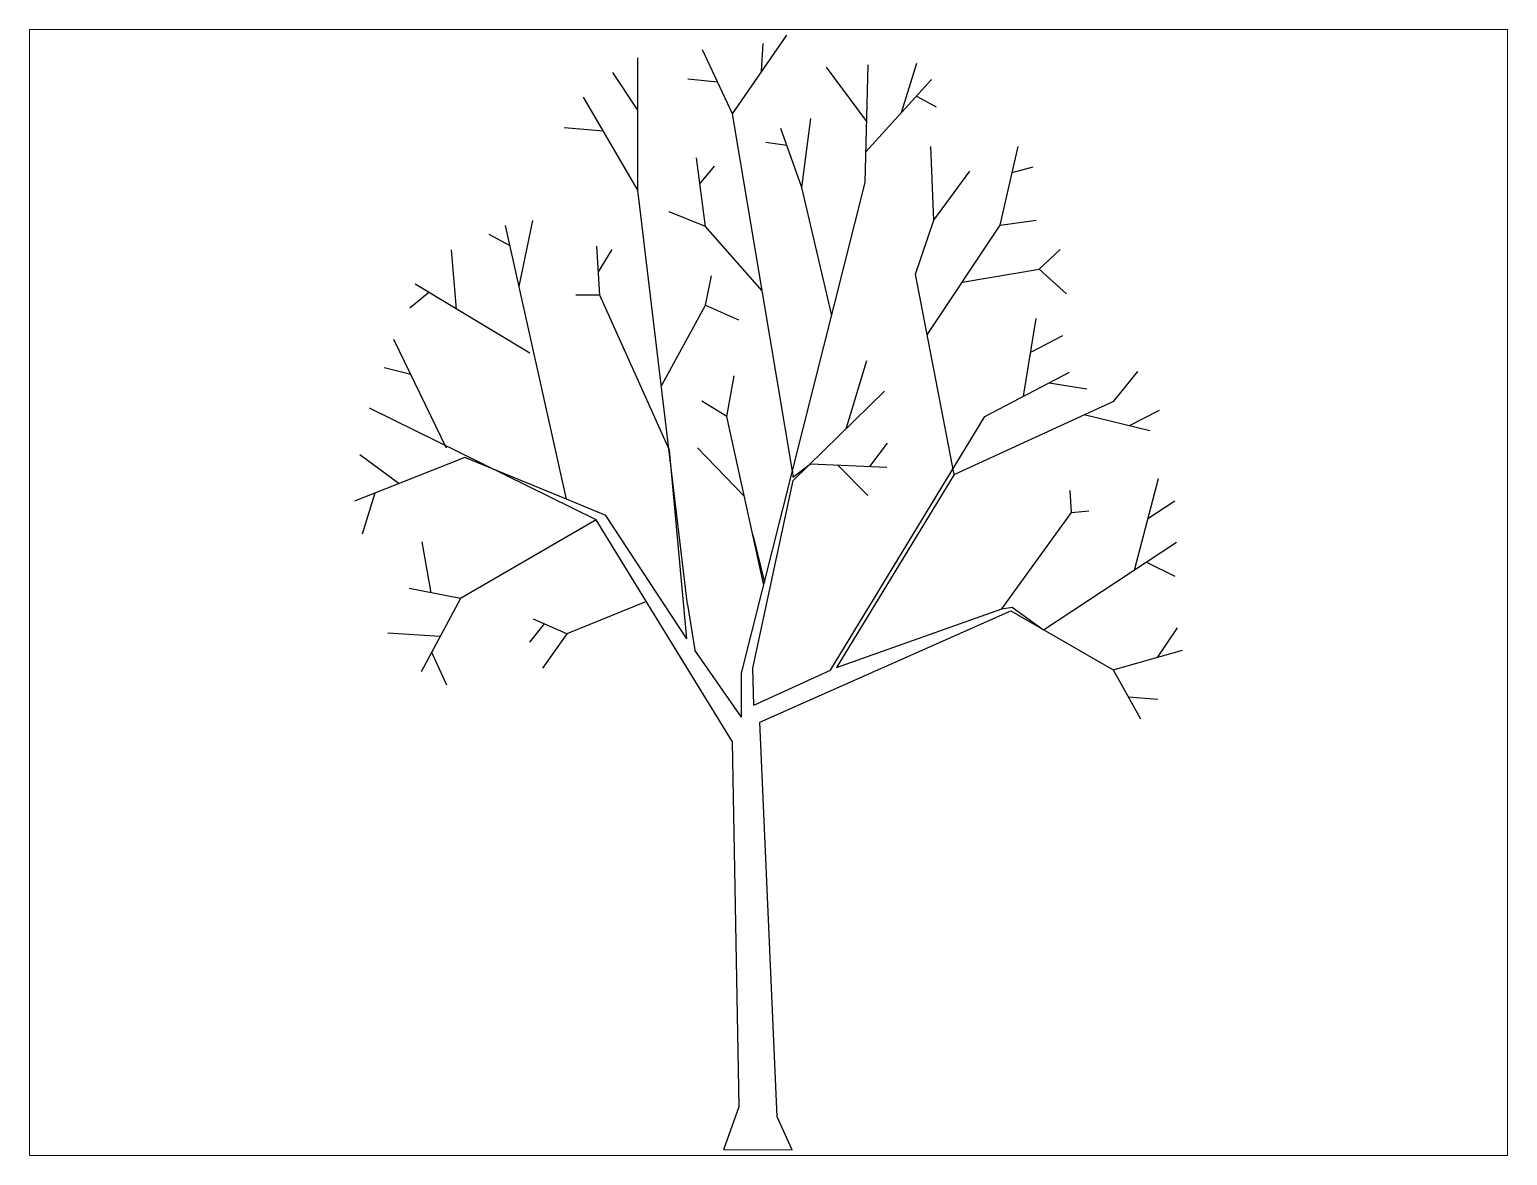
# Paper-space layout 'Layout1' of a CAD drawing. Header units: millimetres. Extents: x 1.05 to 9.45, y 0.8 to 7.2.
# The model-space entities are those that its viewports show. They can reach past a viewport. Long polylines and large blocks are cut down to what shows.
import ezdxf

# ---------------------------------------------------------------- set-up
doc = ezdxf.new("R2010")
doc.units = ezdxf.units.MM
doc.header["$MEASUREMENT"] = 0

# ---------------------------------------------------------------- blocks, each defined once
blk = doc.blocks.new('M_SITE2D_ELEV_TREES_Tree 1')
at = {"color": 0, "linetype": 'ByBlock'}
for p, q in [((-91.011, 3688.252), (102.159, 3967.804)), ((-91.011, 3688.252), (-198.327, 3915.388)), ((12.615, 3838.22), (18.243, 3938.988)), ((-428.106, 3415.648), (-428.106, 3887.396)), ((386.724, 3660.3), (243.741, 3854.272)), ((381.18, 3443.644), (391.911, 3862.972)), ((510.615, 3692.472), (564.645, 3868.392)), ((-428.106, 3701.612), (-517.287, 3835.628)), ((-144.327, 3801.1), (-250.623, 3811.916)), ((383.958, 3552.252), (617.274, 3810.556)), ((-428.106, 3415.648), (-621.273, 3747.62)), ((563.7, 3751.244), (634.029, 3713.08)), ((122.22, 2415.324), (-91.011, 3688.252)), ((-550.836, 3626.568), (-690.75, 3637.96)), ((155.817, 3426.172), (80.694, 3635.836)), ((155.817, 3426.172), (188.01, 3670.78)), ((102.561, 3574.812), (26.916, 3586.004)), ((-187.593, 3286.392), (-219.789, 3531.004)), ((625.281, 3309.172), (614.55, 3571.256)), ((861.378, 3291.7), (925.767, 3571.256)), ((-207.699, 3439.152), (-155.22, 3501.288)), ((625.281, 3309.172), (754.062, 3483.892)), ((904.485, 3478.856), (979.41, 3499.184)), ((-58.815, 1696.436), (381.18, 3443.644)), ((262.002, 2970.392), (155.817, 3426.172)), ((-251.985, 1941.044), (-428.106, 3415.648)), ((-187.593, 3286.392), (-316.374, 3338.812)), ((-682.299, 2316.052), (-899.028, 3290.608)), ((-850.602, 3072.856), (-802.443, 3308.08)), ((14.682, 3057.296), (-187.593, 3286.392)), ((560.892, 3116.98), (625.281, 3309.172)), ((602.481, 2901.416), (861.378, 3291.7)), ((861.378, 3291.7), (990.156, 3309.172)), ((-882.795, 3217.616), (-957.954, 3258.396)), ((-563.199, 3041.784), (-573.933, 3216.504)), ((-1073.715, 2992.612), (-1092.198, 3203.248)), ((-568.329, 3125.276), (-519.486, 3204.784)), ((1000.887, 3134.452), (1076.01, 3204.34)), ((-187.593, 3006.84), (-166.131, 3111.672)), ((698.538, 2403.512), (560.892, 3116.98)), ((726.399, 3088.22), (1000.887, 3134.452)), ((1000.887, 3134.452), (1097.472, 3047.092)), ((-813.174, 2836.332), (-1220.976, 3080.94)), ((-1172.202, 3051.688), (-1240.002, 2996.5)), ((-563.199, 3041.784), (-649.053, 3041.784)), ((-316.047, 2490.364), (-563.199, 3041.784)), ((-343.071, 2722.072), (-187.593, 3006.84)), ((-187.593, 3006.84), (-69.546, 2954.424)), ((945.312, 2682.296), (990.156, 2959.732)), ((970.776, 2839.832), (1084.482, 2899.056)), ((-1109.256, 2497.936), (-1297.347, 2884.748)), ((312.978, 2566.088), (387.654, 2809.212)), ((-1236.84, 2760.316), (-1331.661, 2784.064)), ((-111.324, 2610.652), (-85.449, 2755.06)), ((807.72, 2610.288), (1108.203, 2767.54)), ((1266.453, 2665.212), (1352.307, 2770.044)), ((125.229, 2382.012), (450.486, 2700.908)), ((1036.875, 2730.212), (1170.216, 2708.504)), ((-577.08, 2242.284), (-1383.198, 2640.14)), ((-111.324, 2610.652), (-200.031, 2664.804)), ((698.538, 2403.512), (1266.453, 2665.212)), ((1322.157, 2578.004), (1428.864, 2632.288)), ((20.172, 2010.092), (-111.324, 2610.652)), ((258.216, 1707.092), (807.72, 2610.288)), ((1161.366, 2616.784), (1395.231, 2560.376)), ((-1278.585, 2371.02), (-1418.391, 2473.44)), ((-253.701, 1819.092), (-316.047, 2490.364)), ((-49.089, 2326.42), (-215.847, 2499.192)), ((398.196, 2432.704), (460.971, 2515.72)), ((-1044.123, 2464.124), (-1436.856, 2308.172)), ((-682.299, 2316.052), (-1044.123, 2464.124)), ((123.642, 2394.124), (186.195, 2441.784)), ((186.195, 2441.784), (457.878, 2430.144)), ((283.137, 2437.632), (391.185, 2329.388)), ((-18.921, 1714.136), (125.229, 2382.012)), ((122.22, 2415.324), (123.642, 2394.124)), ((698.538, 2403.512), (279.066, 1716.648)), ((1339.71, 2063.536), (1425.525, 2389.532)), ((-1364.982, 2336.712), (-1409.718, 2191.056)), ((-542.151, 2257.552), (-682.299, 2316.052)), ((1115.244, 2267.92), (1111.548, 2346.14)), ((867.603, 1924.956), (1115.244, 2267.92)), ((1115.244, 2267.92), (1178.079, 2273.936)), ((1387.998, 2246.972), (1483.995, 2309.484)), ((-577.08, 2242.284), (-1060.002, 1962.728)), ((-91.011, 1451.824), (-577.08, 2242.284)), ((-253.701, 1819.092), (-542.151, 2257.552)), ((-1163.97, 1982.644), (-1196.637, 2163.464)), ((-18.864, 2188.376), (22.305, 2018.556)), ((1016.376, 1850.728), (1489.914, 2162.396)), ((1382.808, 2091.9), (1483.995, 2041.216)), ((-1060.002, 1962.728), (-1242.438, 1997.672)), ((-1060.002, 1962.728), (-1199.514, 1700.648)), ((-403.902, 1949.116), (-681.255, 1836.228)), ((-251.985, 1941.044), (-225.315, 1778.228)), ((5.574, 1521.716), (899.676, 1917.784)), ((279.066, 1716.648), (867.603, 1924.956)), ((867.603, 1924.956), (904.566, 1930.972)), ((899.676, 1917.784), (1264.551, 1708.12)), ((904.566, 1930.972), (1016.376, 1850.728)), ((-761.301, 1871.772), (-814.371, 1806.976)), ((-681.255, 1836.228), (-799.302, 1888.644)), ((1421.682, 1752.612), (1492.668, 1857.668)), ((-1132.449, 1826.632), (-1318.059, 1838.72)), ((-681.255, 1836.228), (-767.106, 1713.924)), ((-1161.945, 1768.124), (-1109.907, 1655.168)), ((-59.577, 1539.644), (-225.315, 1778.228)), ((1264.551, 1708.12), (1511.376, 1778.008)), ((-59.577, 1539.644), (-58.815, 1696.436)), ((-15.225, 1581.764), (-18.921, 1714.136)), ((-15.225, 1581.764), (258.216, 1707.092)), ((1264.551, 1708.12), (1361.133, 1533.4)), ((1317.618, 1612.12), (1423.284, 1603.52)), ((67.965, 116.564), (5.574, 1521.716)), ((-67.965, 152.824), (-91.011, 1451.824)), ((-121.623, 0.656), (-67.965, 152.824)), ((121.623, -0.656), (67.965, 116.564)), ((-121.623, 0.656), (121.623, -0.656))]:
    blk.add_line(p, q, dxfattribs=at)

msp = doc.modelspace()

# ---------------------------------------------------------------- block references
msp.add_blockref('M_SITE2D_ELEV_TREES_Tree 1', (9000, 18300))

psp = doc.layouts.get("Layout1")

# ---------------------------------------------------------------- viewports
at = {"layer": '0'}
psp.add_viewport(center=(5.25, 4), size=(8.4, 6.4), view_center_point=(9036.9797, 20283.5244), view_height=4009.137622, dxfattribs=at)

doc.saveas('drawing.dxf')
